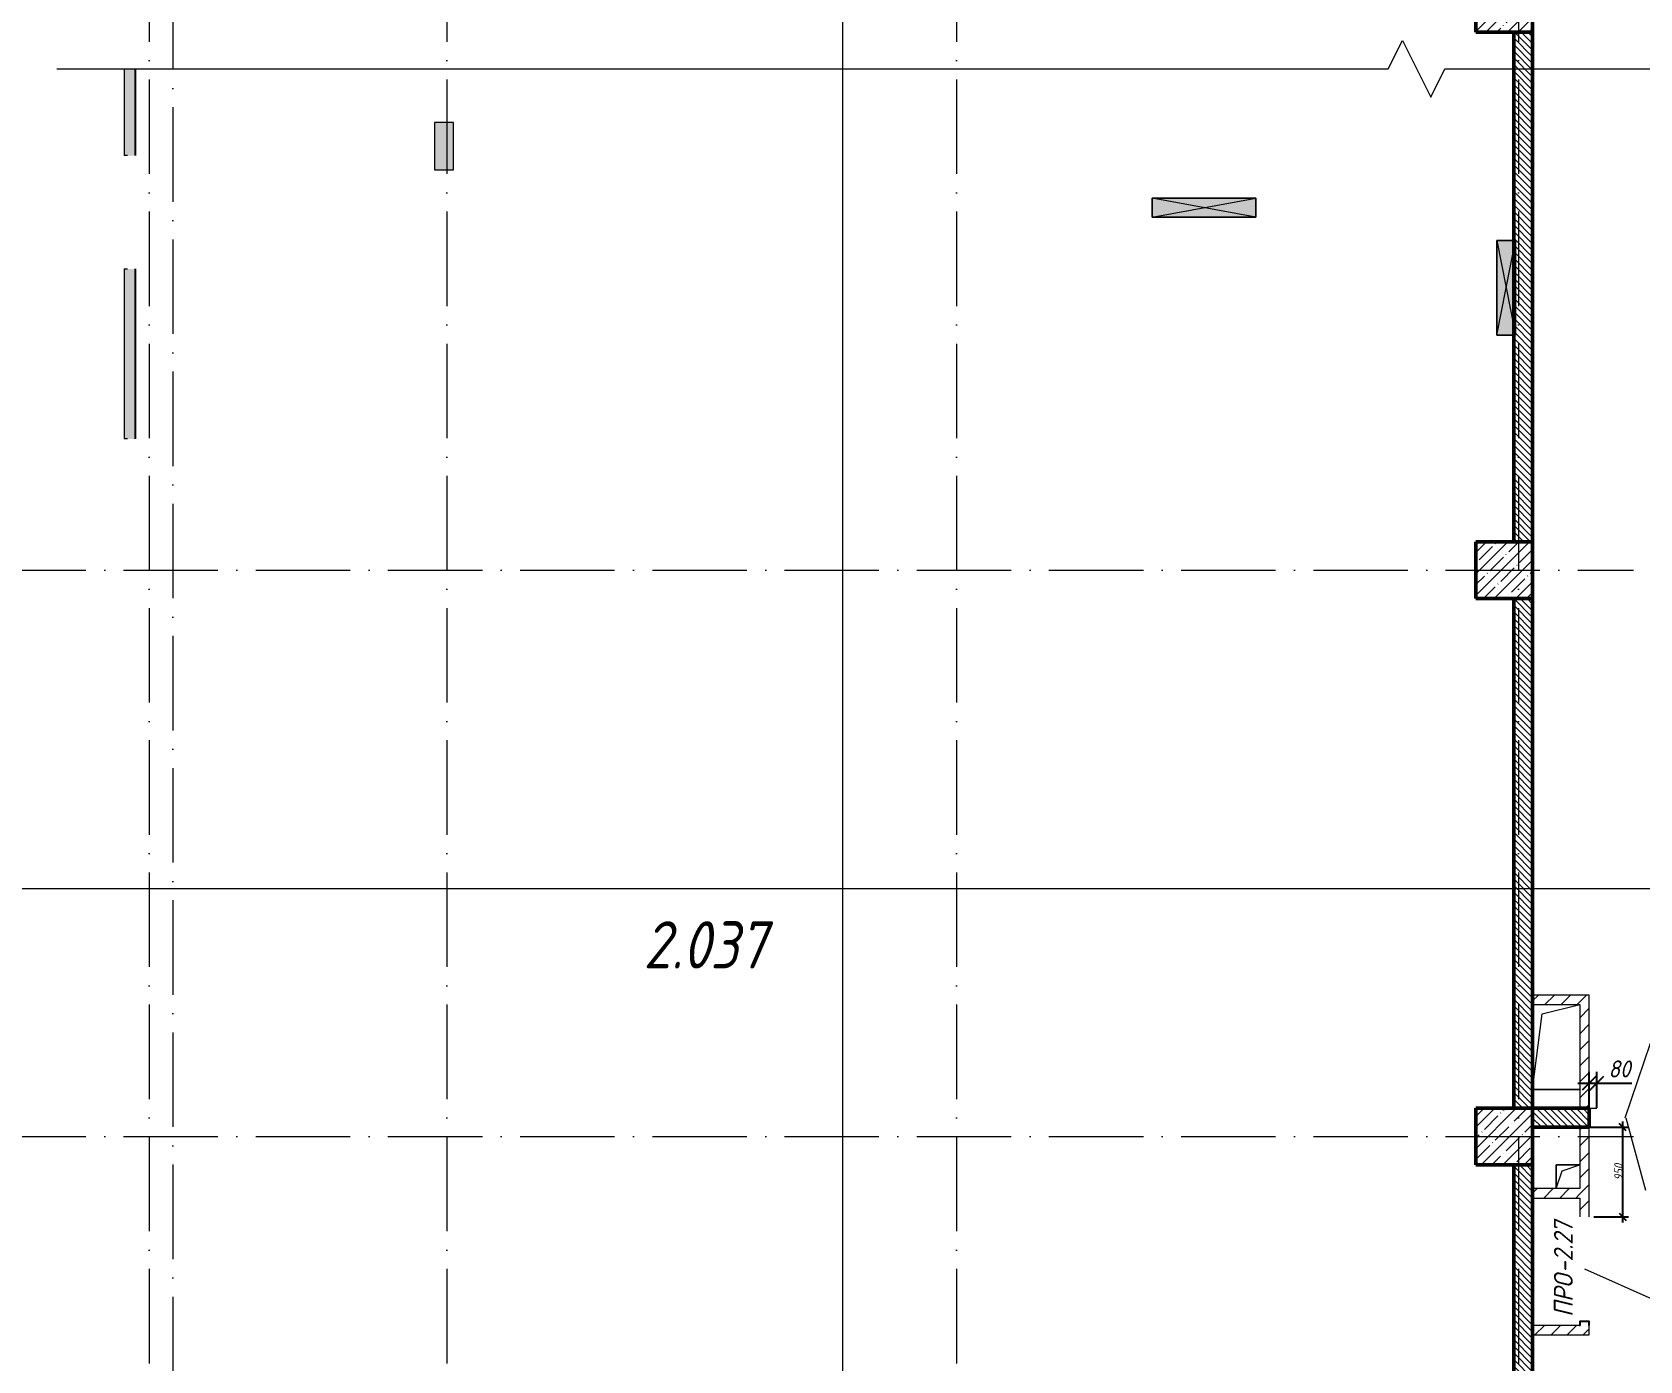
# Model space of a CAD drawing. Header units: millimetres. Extents: x -537608 to 253996, y -217170 to 186033.
# Drawn here: x -111289 to -94262, y -34432 to -20357 of the extents above; entities that cross this region are included whole.
import ezdxf

# ---------------------------------------------------------------- set-up
doc = ezdxf.new("R2010")
doc.units = ezdxf.units.MM
doc.linetypes.add('50_200_ШТРИХ_1Т_ш5_п1_п1_', pattern=[1400, 1000, -200, 0, -200])
for name, color, linetype, lineweight in [('A-____-____-DIMS', 7, 'Continuous', 9), ('A-DETL-GENF-OTLN', 7, 'Continuous', 9), ('A-FLOR-____-OTLN', 7, 'Continuous', 9), ('A-GENM-____-IDEN', 7, 'Continuous', 9), ('A-GENM-____-MCUT', 7, 'Continuous', 25), ('A-GENM-____-OTLN', 7, 'Continuous', 9), ('A-GENM-____-OTLN-1', 7, 'Continuous', 25), ('A-GLAZ-____-IDEN', 7, 'Continuous', 9), ('A-GLAZ-____-OTLN', 7, 'Continuous', 9), ('A-WALL-____-MCUT-2', 7, 'Continuous', 50), ('A-WALL-____-PATT-1', 7, 'Continuous', 9), ('A-WALL-FNSH-MCUT-1', 7, 'Continuous', 9), ('I-WALL-____-OTLN', 7, 'Continuous', 9), ('S-COLS-____-MCUT', 7, 'Continuous', 50), ('S-COLS-____-OTLN', 7, 'Continuous', 9), ('S-GRID-____-OTLN-1', 7, '50_200_ШТРИХ_1Т_ш5_п1_п1_', 9), ('Марки помещений', 7, 'Continuous', 9)]:
    doc.layers.add(name, color=color, linetype=linetype, lineweight=lineweight)
doc.layers.add('A-GLAZ-____-OTLN-1', color=7, linetype='Continuous', lineweight=9, true_color=0xc0c0c0)
doc.layers.add('G-____-____-SYMB-1', color=9, linetype='Continuous', lineweight=9, true_color=0x808080)
doc.styles.add('ISOCPEUR_I_10', font='isocpeui.ttf', dxfattribs={"width": 0.9, "height": 180})
doc.styles.add('ISOCPEUR_I_3', font='isocpeui.ttf', dxfattribs={"width": 0.85, "height": 2.2})
doc.styles.add('ISOCPEUR_I_7', font='isocpeui.ttf', dxfattribs={"width": 0.9, "height": 90})
doc.styles.add('ISOCPEUR_I_9', font='isocpeui.ttf', dxfattribs={"width": 0.9, "height": 250})
doc.dimstyles.new('ISO-1_8_0_9К_СРЕДНИЙ_Кладочные_2', dxfattribs={"dimscale": 304.8, "dimtxt": 89.638306, "dimasz": 0.246063, "dimexe": 0.19685, "dimexo": 0, "dimgap": 0, "dimtad": 1, "dimdec": 3, "dimrnd": 0.001, "dimdsep": 46, "dimtxsty": 'ISOCPEUR_I_7', "dimblk1": 'OBLIQUE', "dimblk2": 'OBLIQUE', "dimsah": 1, "dimcen": 0.09, "dimdle": 0.19685, "dimazin": 0, "dimtfac": 1, "dimtdec": 4, "dimtix": 1, "dimtmove": 1, "dimatfit": 3, "dimfxl": 1, "dimtvp": 1, "dimtolj": 1, "dimtzin": 0, "dimarcsym": 2})
doc.dimstyles.new('ISO-1_8_0_9К_СРЕДНИЙ_Кладочные_3', dxfattribs={"dimscale": 304.8, "dimtxt": 179.276612, "dimasz": 0.492126, "dimexe": 0.393701, "dimexo": 0, "dimgap": 0, "dimtad": 1, "dimdec": 3, "dimrnd": 0.001, "dimdsep": 46, "dimtxsty": 'ISOCPEUR_I_10', "dimblk1": 'OBLIQUE', "dimblk2": 'OBLIQUE', "dimsah": 1, "dimcen": 0.09, "dimdle": 0.393701, "dimazin": 0, "dimtfac": 1, "dimtdec": 4, "dimtix": 1, "dimtmove": 0, "dimatfit": 3, "dimfxl": 1, "dimtvp": 1, "dimtolj": 1, "dimtzin": 0, "dimarcsym": 2})
pattern_1 = [(135, (-184647.673, -56738.29), (-35.35534, -35.35534), [])]
pattern_2 = [(45, (-184647.67, -56738.29), (-84.85281, 84.85281), [])]

# ---------------------------------------------------------------- blocks, each defined once
blk = doc.blocks.new('BSC_Колонна _Прямоугольная - 600х600-26981669-АР1_План отверстий 2 этажа в осях 1-64_А-ГГ')
at = {"layer": 'S-COLS-____-OTLN'}
h = blk.add_hatch(dxfattribs=at)
h.set_pattern_fill('FP_41', color=256, style=0, pattern_type=2)
h.set_pattern_definition([(45, (-88950, -36681.04), (-114.04925, 114.04925), []), (45, (-88835.95, -36681.04), (-114.04925, 114.04925), [201.613, -40.323, 3.353, -36.97])])
h.paths.add_polyline_path([(-300, -300), (300, -300), (300, 300), (-300, 300)], flags=0)
at = {"layer": 'S-COLS-____-MCUT'}
for p, q in [((300, 300), (-300, 300)), ((-300, 300), (-300, -300)), ((300, -300), (300, 300)), ((-300, -300), (300, -300))]:
    blk.add_line(p, q, dxfattribs=at)
blk = doc.blocks.new('BSC_Колонна _Прямоугольная - 600х600-V13-АР1_План отверстий 2 этажа в осях 1-64_А-ГГ')
at = {"layer": 'S-COLS-____-OTLN'}
h = blk.add_hatch(dxfattribs=at)
h.set_pattern_fill('FP_42', color=256, style=0, pattern_type=2)
h.set_pattern_definition([(45, (-88950, -30681.04), (-114.04925, 114.04925), []), (45, (-88835.95, -30681.04), (-114.04925, 114.04925), [201.613, -40.323, 3.353, -36.97])])
h.paths.add_polyline_path([(-300, -300), (300, -300), (300, 300), (-300, 300)], flags=0)
at = {"layer": 'S-COLS-____-MCUT'}
for p, q in [((300, 300), (-300, 300)), ((-300, 300), (-300, -300)), ((300, -300), (300, 300)), ((-300, -300), (300, -300))]:
    blk.add_line(p, q, dxfattribs=at)
blk = doc.blocks.new('BSC_Колонна _Прямоугольная - 600х600-V14-АР1_План отверстий 2 этажа в осях 1-64_А-ГГ')
at = {"layer": 'S-COLS-____-OTLN'}
h = blk.add_hatch(dxfattribs=at)
h.set_pattern_fill('FP_43', color=256, style=0, pattern_type=2)
h.set_pattern_definition([(45, (-88950, -24681.04), (-114.04925, 114.04925), []), (45, (-88835.95, -24681.04), (-114.04925, 114.04925), [201.613, -40.323, 3.353, -36.97])])
h.paths.add_polyline_path([(-300, -300), (300, -300), (300, 300), (-300, 300), (-300, 135)], flags=0)
at = {"layer": 'S-COLS-____-MCUT'}
for p, q in [((300, 300), (-300, 300)), ((-300, 300), (-300, -300)), ((300, -300), (300, 300)), ((-300, -300), (300, -300))]:
    blk.add_line(p, q, dxfattribs=at)
blk = doc.blocks.new('AR_Отверстие Ниша - Лючок-32401976-АР1_План отверстий 2 этажа в осях 1-64_А-ГГ')
at = {"layer": 'A-GLAZ-____-OTLN'}
blk.add_hatch(color=256, dxfattribs=at).paths.add_polyline_path([(250, -100), (250, 100), (-250, 100), (-250, -100)], flags=0)
for p, q in [((250, 100), (-250, 100)), ((-250, 100), (-250, -100)), ((250, -100), (250, 100)), ((-250, -100), (250, -100))]:
    blk.add_line(p, q, dxfattribs=at)
blk = doc.blocks.new('AR_Отверстие прямоугольное _в плите_ - AR_Отверстие прямоугольное _в плите_-30552785-АР1_План отверстий 2 этажа в осях 1-64_А-ГГ')
at = {"layer": 'A-GENM-____-OTLN'}
for p, q in [((-250, -450), (-150, 350)), ((-150, 350), (250, 450)), ((-250, -450), (250, -450))]:
    blk.add_line(p, q, dxfattribs=at)
blk = doc.blocks.new('AR_Отверстие прямоугольное _в плите_ - AR_Отверстие прямоугольное _в плите_-V176-АР1_План отверстий 2 этажа в осях 1-64_А-ГГ')
at = {"layer": 'A-GENM-____-OTLN'}
for p, q in [((125, 125), (-125, 125)), ((-125, 125), (-125, -125)), ((-125, -125), (-63, 63)), ((-63, 63), (125, 125))]:
    blk.add_line(p, q, dxfattribs=at)
blk = doc.blocks.new('Отлив_СКБ - Отлив витража_120_НВФ-V197-АР1_План отверстий 2 этажа в осях 1-64_А-ГГ')
at = {"layer": 'A-GLAZ-____-OTLN-1'}
for points in [[(0, 2), (920, 2), (920, 120), (0, 120), (0, 63)], [(0, 0), (920, 0), (920, 2), (0, 2)]]:
    blk.add_hatch(color=256, dxfattribs=at).paths.add_polyline_path(points, flags=0)
at = {"layer": 'A-GLAZ-____-OTLN'}
for p, q in [((0, 83), (0, 120)), ((920, 120), (0, 120)), ((0, 2), (920, 2)), ((920, 0), (0, 0))]:
    blk.add_line(p, q, dxfattribs=at)
blk = doc.blocks.new('Отлив_СКБ - Отлив витража_120_НВФ-31885689-АР1_План отверстий 2 этажа в осях 1-64_А-ГГ')
at = {"layer": 'A-GLAZ-____-OTLN-1'}
for points in [[(1800, 2), (1800, 120), (0, 120), (0, 2), (1103, 2)], [(1103, 0), (1800, 0), (1800, 2), (0, 2), (0, 0)]]:
    blk.add_hatch(color=256, dxfattribs=at).paths.add_polyline_path(points, flags=0)
at = {"layer": 'A-GLAZ-____-OTLN'}
for p, q in [((0, 83), (0, 120)), ((1800, 120), (0, 120)), ((0, 2), (1800, 2)), ((1800, 120), (1800, 83)), ((1800, 0), (0, 0))]:
    blk.add_line(p, q, dxfattribs=at)
blk = doc.blocks.new('AR_Отверстие прямоугольное _в стене__БезПР - AR_Отверстие прямоугольное _в стене__БезПР-36789323-АР1_План отверстий 2 этажа в осях 1-64_А-ГГ')
at = {"layer": 'A-GLAZ-____-OTLN'}
blk.add_hatch(color=256, dxfattribs=at).paths.add_polyline_path([(-500, -100), (500, -100), (500, 100), (-500, 100)], flags=0)
at = {"layer": 'A-DETL-GENF-OTLN'}
for p, q in [((-500, -100), (-500, 100)), ((-500, 100), (500, 100)), ((500, 100), (-500, -100)), ((-500, 100), (500, -100)), ((500, 100), (-500, 100)), ((-500, 100), (-500, -100)), ((500, 100), (500, -100)), ((500, -100), (500, 100)), ((500, -100), (-500, -100)), ((-500, -100), (500, -100))]:
    blk.add_line(p, q, dxfattribs=at)
at = {"layer": 'A-GLAZ-____-OTLN'}
blk.add_line((500, 100), (-500, 100), dxfattribs=at)
blk = doc.blocks.new('AR_Отверстие прямоугольное _в стене__БезПР - AR_Отверстие прямоугольное _в стене__БезПР-36789527-АР1_План отверстий 2 этажа в осях 1-64_А-ГГ')
at = {"layer": 'A-GLAZ-____-OTLN'}
blk.add_hatch(color=256, dxfattribs=at).paths.add_polyline_path([(-550, 100), (-550, -100), (550, -100), (550, 100)], flags=0)
at = {"layer": 'A-DETL-GENF-OTLN'}
for p, q in [((-550, -100), (-550, 100)), ((-550, 100), (550, 100)), ((550, 100), (-550, -100)), ((-550, 100), (550, -100)), ((550, 100), (-550, 100)), ((-550, 100), (-550, -100)), ((550, 100), (550, -100)), ((550, -100), (550, 100)), ((550, -100), (-550, -100)), ((-550, -100), (550, -100))]:
    blk.add_line(p, q, dxfattribs=at)
at = {"layer": 'A-GLAZ-____-OTLN'}
blk.add_line((550, 100), (-550, 100), dxfattribs=at)
blk = doc.blocks.new('154_Фахверк_СКБ_Швеллер - Тип_100_3960_зеркало-V199-АР1_План отверстий 2 этажа в осях 1-64_А-ГГ')
at = {"layer": 'A-GENM-____-MCUT'}
for p, q in [((175, 50), (125, 50)), ((128, 47), (175, 47)), ((128, -47), (128, 47)), ((175, 47), (175, 50)), ((125, -50), (175, -50)), ((175, -47), (128, -47)), ((175, -50), (175, -47))]:
    blk.add_line(p, q, dxfattribs=at)
blk = doc.blocks.new('DET_L_Линия разрыва - М100-27490010-АР1_План отверстий 2 этажа в осях 1-64_А-ГГ')
at = {"layer": 'A-DETL-GENF-OTLN'}
for p, q in [((14250, 300), (14100, 0)), ((14550, -300), (14250, 300)), ((14100, 0), (0, 0)), ((14700, 0), (14550, -300)), ((28800, 0), (14700, 0))]:
    blk.add_line(p, q, dxfattribs=at)
blk = doc.blocks.new('_Oblique')
at = {"color": 0, "linetype": 'ByBlock', "lineweight": -2}
blk.add_line((-0.5, -0.5), (0.5, 0.5), dxfattribs=at)
blk = doc.blocks.new('*D2561')
at = {"layer": 'A-____-____-DIMS', "color": 0, "lineweight": -2, "transparency": 16777216}
for p, q in [((-94798, -31957), (-94383, -31957)), ((-94443, -32967), (-94443, -31897)), ((-94748, -32907), (-94383, -32907))]:
    blk.add_line(p, q, dxfattribs=at)
at = {"layer": 'Defpoints', "color": 0, "transparency": 16777216}
for p in [(-94798, -31957), (-94443, -31957), (-94748, -32907)]:
    blk.add_point(p, dxfattribs=at)
at = {"layer": 'A-____-____-DIMS', "color": 0, "lineweight": -2, "transparency": 16777216, "xscale": 75, "yscale": 75, "zscale": 75}
for p, rotation in [((-94443, -31957), 90), ((-94443, -32907), 270)]:
    blk.add_blockref('_Oblique', p, dxfattribs=dict(at, rotation=rotation))
at = {"layer": 'A-____-____-DIMS', "color": 0, "transparency": 16777216, "insert": (-94488, -32432), "char_height": 90, "width": 409.58, "attachment_point": 5, "rotation": 90, "style": 'ISOCPEUR_I_7'}
blk.add_mtext('\\A1;950', dxfattribs=at)
blk = doc.blocks.new('*D2535')
at = {"layer": 'A-____-____-DIMS', "color": 0, "lineweight": -2, "transparency": 16777216}
for p, q in [((-94918, -31490), (-94718, -31490)), ((-94798, -31757), (-94798, -31370)), ((-94718, -31751), (-94718, -31370)), ((-94718, -31490), (-94348, -31490))]:
    blk.add_line(p, q, dxfattribs=at)
at = {"layer": 'Defpoints', "color": 0, "transparency": 16777216}
for p in [(-94718, -31490), (-94798, -31757), (-94718, -31751)]:
    blk.add_point(p, dxfattribs=at)
at = {"layer": 'A-____-____-DIMS', "color": 0, "lineweight": -2, "transparency": 16777216, "xscale": 150, "yscale": 150, "zscale": 150, "rotation": 180}
blk.add_blockref('_Oblique', (-94798, -31490), dxfattribs=at)
at = {"layer": 'A-____-____-DIMS', "color": 0, "lineweight": -2, "transparency": 16777216, "xscale": 150, "yscale": 150, "zscale": 150}
blk.add_blockref('_Oblique', (-94718, -31490), dxfattribs=at)
at = {"layer": 'A-____-____-DIMS', "color": 0, "transparency": 16777216, "insert": (-94594, -31250), "char_height": 180, "width": 273.05, "attachment_point": 1, "line_spacing_factor": 1.149209, "style": 'ISOCPEUR_I_10'}
blk.add_mtext('\\A1;80', dxfattribs=at)

msp = doc.modelspace()

# ---------------------------------------------------------------- hatches: boundary and pattern name
at = {"layer": 'A-WALL-____-PATT-1'}
h = msp.add_hatch(dxfattribs=at)
h.set_pattern_fill('FP_6', color=256, style=0, pattern_type=2)
h.set_pattern_definition(pattern_1)
h.paths.add_polyline_path([(-95397.6725, -25757.2474), (-95397.6725, -20357.2474), (-95597.6725, -20357.2474), (-95597.6725, -25757.2474)], flags=0)
h = msp.add_hatch(dxfattribs=at)
h.set_pattern_fill('FP_6', color=256, style=0, pattern_type=2)
h.set_pattern_definition(pattern_1)
h.paths.add_polyline_path([(-95397.6725, -31757.2474), (-95397.6725, -26357.2474), (-95597.6725, -26357.2474), (-95597.6725, -31757.2474)], flags=0)
h = msp.add_hatch(dxfattribs=at)
h.set_pattern_fill('FP_4', color=256, style=0, pattern_type=2)
h.set_pattern_definition(pattern_2)
h.paths.add_polyline_path([(-94897.6725, -30657.2474), (-94797.6725, -30657.2474), (-94797.6725, -30557.2474), (-95397.6725, -30557.2474), (-95397.6725, -30657.2474)], flags=0)
h = msp.add_hatch(dxfattribs=at)
h.set_pattern_fill('FP_4', color=256, style=0, pattern_type=2)
h.set_pattern_definition(pattern_2)
h.paths.add_polyline_path([(-94797.6725, -31757.2474), (-94797.6725, -30657.2474), (-94897.6725, -30657.2474), (-94897.6725, -31757.2474)], flags=0)
h = msp.add_hatch(dxfattribs=at)
h.set_pattern_fill('FP_6', color=256, style=0, pattern_type=2)
h.set_pattern_definition(pattern_1)
h.paths.add_polyline_path([(-94797.6725, -31957.2474), (-94797.6725, -31757.2474), (-95397.6725, -31757.2474), (-95397.6725, -31957.2474)], flags=0)
h = msp.add_hatch(dxfattribs=at)
h.set_pattern_fill('FP_4', color=256, style=0, pattern_type=2)
h.set_pattern_definition(pattern_2)
h.paths.add_polyline_path([(-94894.6725, -34057.2474), (-94800.6725, -34057.2474), (-94801.154, -34010.2474), (-94894.6725, -34010.2474)], flags=0)
h.paths.add_polyline_path([(-94897.6725, -32907.2474), (-94797.6725, -32907.2474), (-94797.6725, -31957.2474), (-94897.6725, -31957.2474), (-94897.6725, -32707.2474)], flags=0)
h = msp.add_hatch(dxfattribs=at)
h.set_pattern_fill('FP_6', color=256, style=0, pattern_type=2)
h.set_pattern_definition(pattern_1)
h.paths.add_polyline_path([(-95397.6725, -37757.2474), (-95397.6725, -32357.2474), (-95597.6725, -32357.2474), (-95597.6725, -37757.2474)], flags=0)
h = msp.add_hatch(dxfattribs=at)
h.set_pattern_fill('FP_4', color=256, style=0, pattern_type=2)
h.set_pattern_definition(pattern_2)
h.paths.add_polyline_path([(-94897.6725, -32707.2474), (-94897.6725, -32607.2474), (-95397.6725, -32607.2474), (-95397.6725, -32707.2474)], flags=0)
h = msp.add_hatch(dxfattribs=at)
h.set_pattern_fill('FP_4', color=256, style=0, pattern_type=2)
h.set_pattern_definition(pattern_2)
h.paths.add_polyline_path([(-94797.6725, -34157.2474), (-94797.6725, -34057.2474), (-95397.6725, -34057.2474), (-95397.6725, -34157.2474), (-94894.6725, -34157.2474)], flags=0)

# ---------------------------------------------------------------- linework, layer by layer
at = {"layer": 'A-FLOR-____-OTLN'}
for p, q in [((-94897.6725, -31557.2474), (-95397.6725, -31557.2474)), ((-95147.6725, -32357.2474), (-94897.6725, -32357.2474)), ((-95147.6725, -32607.2474), (-95147.6725, -32357.2474))]:
    msp.add_line(p, q, dxfattribs=at)
at = {"layer": 'A-GENM-____-IDEN'}
msp.add_line((-94409.5447, -31857.2474), (-94202.2186, -32625.4006), dxfattribs=at)
at = {"layer": 'A-GLAZ-____-IDEN'}
for p, q in [((-94417.6725, -31857.2474), (-94149.1645, -31068.1167)), ((-94847.6725, -33457.2474), (-94133.5961, -33775.5486))]:
    msp.add_line(p, q, dxfattribs=at)
at = {"layer": 'A-WALL-____-MCUT-2'}
for p, q in [((-95597.6725, -20357.2474), (-95597.6725, -25757.2474)), ((-95397.6725, -25757.2474), (-95397.6725, -20357.2474)), ((-95597.6725, -26357.2474), (-95597.6725, -31757.2474)), ((-95397.6725, -31757.2474), (-95397.6725, -26357.2474)), ((-94797.6725, -31757.2474), (-95397.6725, -31757.2474)), ((-94797.6725, -31957.2474), (-94797.6725, -31757.2474)), ((-95397.6725, -31957.2474), (-94797.6725, -31957.2474)), ((-95597.6725, -32357.2474), (-95597.6725, -37757.2474)), ((-95397.6725, -37757.2474), (-95397.6725, -32357.2474))]:
    msp.add_line(p, q, dxfattribs=at)
at = {"layer": 'A-WALL-FNSH-MCUT-1'}
for p, q in [((-94797.6725, -30557.2474), (-95397.6725, -30557.2474)), ((-95397.6725, -30557.2474), (-95397.6725, -30657.2474)), ((-94797.6725, -31757.2474), (-94797.6725, -30557.2474)), ((-95397.6725, -30657.2474), (-94897.6725, -30657.2474)), ((-94897.6725, -30657.2474), (-94897.6725, -31757.2474)), ((-94897.6725, -31757.2474), (-94797.6725, -31757.2474)), ((-94897.6725, -31957.2474), (-94897.6725, -32607.2474)), ((-94797.6725, -32907.2474), (-94797.6725, -31957.2474)), ((-94897.6725, -32607.2474), (-95397.6725, -32607.2474)), ((-95397.6725, -32607.2474), (-95397.6725, -32707.2474)), ((-95397.6725, -32707.2474), (-94897.6725, -32707.2474)), ((-94897.6725, -32707.2474), (-94897.6725, -32907.2474)), ((-94897.6725, -34057.2474), (-95397.6725, -34057.2474)), ((-95397.6725, -34057.2474), (-95397.6725, -34157.2474)), ((-95397.6725, -34157.2474), (-94797.6725, -34157.2474)), ((-94797.6725, -34157.2474), (-94797.6725, -34057.2474))]:
    msp.add_line(p, q, dxfattribs=at)
at = {"layer": 'G-____-____-SYMB-1'}
for p, q in [((-102704.6748, -11331.9632), (-102704.6748, -61526.7472)), ((-189573.6928, -29427.2474), (-80498.6001, -29427.2474))]:
    msp.add_line(p, q, dxfattribs=at)
at = {"layer": 'I-WALL-____-OTLN'}
for p, q in [((-94797.6725, -31757.2474), (-94717.6725, -31757.2474)), ((-94717.6725, -31957.2474), (-94797.6725, -31957.2474))]:
    msp.add_line(p, q, dxfattribs=at)
at = {"layer": 'S-GRID-____-OTLN-1'}
for p, q in [((-110047.6725, -6857.3298), (-110047.6725, -45407.2474)), ((-106897.6725, -6857.3298), (-106897.6725, -48168.3898)), ((-101497.6725, -6857.3298), (-101497.6725, -44915.5551)), ((-95547.6725, -6857.3298), (-95547.6725, -61220.8957)), ((-109797.6725, -7152.1763), (-109797.6725, -45407.2474)), ((-117320.9021, -26057.2474), (-94328.8852, -26057.2474)), ((-117320.9021, -32057.2474), (-94328.8852, -32057.2474))]:
    msp.add_line(p, q, dxfattribs=at)

# ---------------------------------------------------------------- block references
at = {"layer": 'A-DETL-GENF-OTLN', "rotation": 180}
msp.add_blockref('DET_L_Линия разрыва - М100-27490010-АР1_План отверстий 2 этажа в осях 1-64_А-ГГ', (-82227.1575, -20745.4991), dxfattribs=at)
at = {"layer": 'A-GENM-____-OTLN'}
for name, p in [('AR_Отверстие прямоугольное _в плите_ - AR_Отверстие прямоугольное _в плите_-30552785-АР1_План отверстий 2 этажа в осях 1-64_А-ГГ', (-95147.6725, -31107.2474)), ('AR_Отверстие прямоугольное _в плите_ - AR_Отверстие прямоугольное _в плите_-V176-АР1_План отверстий 2 этажа в осях 1-64_А-ГГ', (-95022.6725, -32482.2474))]:
    msp.add_blockref(name, p, dxfattribs=at)
at = {"layer": 'A-GENM-____-OTLN-1', "rotation": 269.9999999999996}
msp.add_blockref('154_Фахверк_СКБ_Швеллер - Тип_100_3960_зеркало-V199-АР1_План отверстий 2 этажа в осях 1-64_А-ГГ', (-94847.6725, -33882.2474), dxfattribs=at)
at = {"layer": 'A-GLAZ-____-OTLN'}
for name, p, rotation in [('Отлив_СКБ - Отлив витража_120_НВФ-V197-АР1_План отверстий 2 этажа в осях 1-64_А-ГГ', (-110194.1575, -21665.6377), 90), ('AR_Отверстие Ниша - Лючок-32401976-АР1_План отверстий 2 этажа в осях 1-64_А-ГГ', (-106927.1575, -21565.6377), 269.9999999999999), ('AR_Отверстие прямоугольное _в стене__БезПР - AR_Отверстие прямоугольное _в стене__БезПР-36789527-АР1_План отверстий 2 этажа в осях 1-64_А-ГГ', (-98877.1575, -22215.6377), 180), ('AR_Отверстие прямоугольное _в стене__БезПР - AR_Отверстие прямоугольное _в стене__БезПР-36789323-АР1_План отверстий 2 этажа в осях 1-64_А-ГГ', (-95677.1575, -23065.6377), 90), ('Отлив_СКБ - Отлив витража_120_НВФ-31885689-АР1_План отверстий 2 этажа в осях 1-64_А-ГГ', (-110194.1575, -24665.6377), 90)]:
    msp.add_blockref(name, p, dxfattribs=dict(at, rotation=rotation))
at = {"layer": 'S-COLS-____-OTLN'}
for name, p in [('BSC_Колонна _Прямоугольная - 600х600-26981669-АР1_План отверстий 2 этажа в осях 1-64_А-ГГ', (-95697.6725, -20057.2474)), ('BSC_Колонна _Прямоугольная - 600х600-V13-АР1_План отверстий 2 этажа в осях 1-64_А-ГГ', (-95697.6725, -26057.2474)), ('BSC_Колонна _Прямоугольная - 600х600-V14-АР1_План отверстий 2 этажа в осях 1-64_А-ГГ', (-95697.6725, -32057.2474))]:
    msp.add_blockref(name, p, dxfattribs=at)

# ---------------------------------------------------------------- texts
at = {"layer": 'A-GENM-____-IDEN', "char_height": 200, "attachment_point": 1, "rotation": 90, "style": 'ISOCPEUR_I_9'}
for s, insert, width in [('-2.27', (-95171.7311, -33502.1423), 707.088375), ('ПРО', (-95171.7311, -33966.4861), 562.784625)]:
    msp.add_mtext(s, dxfattribs=dict(at, insert=insert, width=width))
at = {"layer": 'Марки помещений', "insert": (-104814.4749, -29775.4857), "char_height": 500, "width": 785.65375, "attachment_point": 1, "style": 'ISOCPEUR_I_3'}
msp.add_mtext('2.037', dxfattribs=at)

# ---------------------------------------------------------------- dimensions: what is measured, and where the dimension line sits
at = {"layer": 'A-____-____-DIMS'}
dim = msp.add_linear_dim(base=(-94717.6725, -31490.4261), p1=(-94797.6725, -31757.2474), p2=(-94717.6725, -31751.2474), dimstyle='ISO-1_8_0_9К_СРЕДНИЙ_Кладочные_3', override={"dimpost": '<>', "dimfxl": 80.224685}, dxfattribs=at)
dim.commit()
dim.dimension.update_dxf_attribs({"geometry": '*D2535', "text_midpoint": (-94457.9543, -31490.4261), "dimtype": 160})
dim = msp.add_linear_dim(base=(-94442.5382, -31957.2474), p1=(-94747.6725, -32907.2474), p2=(-94797.6725, -31957.2474), angle=90, dimstyle='ISO-1_8_0_9К_СРЕДНИЙ_Кладочные_2', override={"dimpost": '<>', "dimfxl": 951.314879}, dxfattribs=at)
dim.commit()
dim.dimension.update_dxf_attribs({"geometry": '*D2561', "text_midpoint": (-94487.5382, -32432.2474)})

doc.saveas('drawing.dxf')
